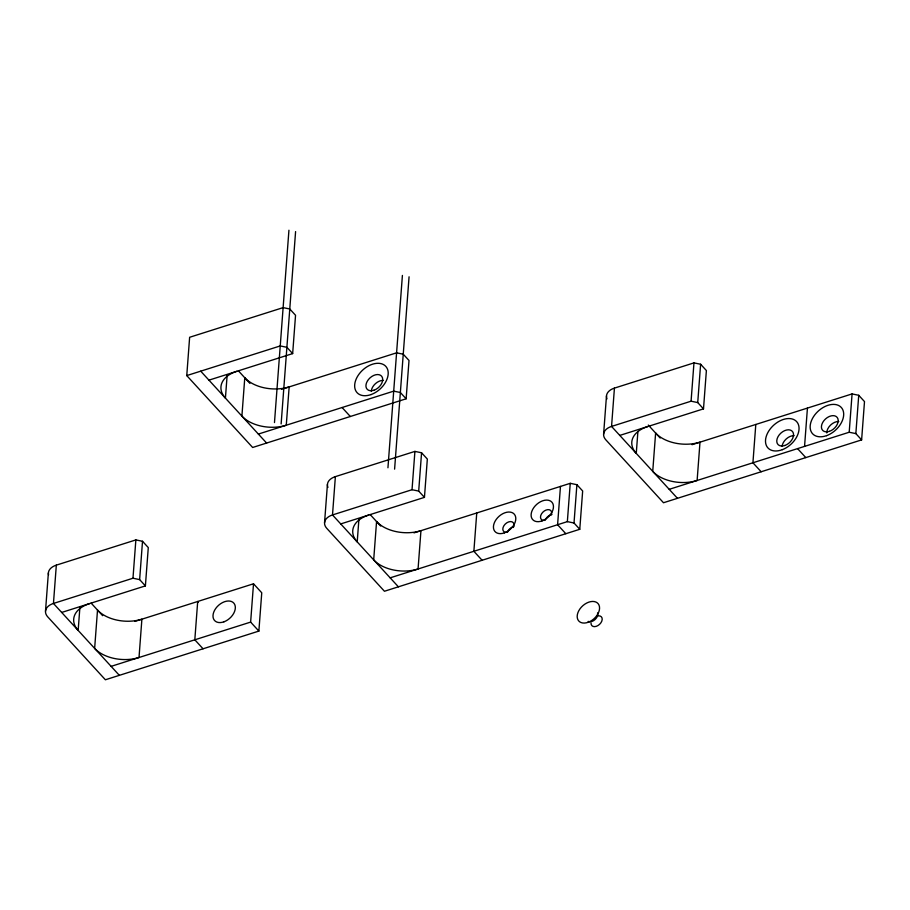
<?xml version="1.0" encoding="UTF-8"?>
<svg xmlns="http://www.w3.org/2000/svg" width="910" height="910" viewBox="0 0 910 910"><rect width="100%" height="100%" fill="white"/><g stroke="black" fill="none" stroke-linecap="round" stroke-linejoin="round"><path stroke-width="1.36" d="M45.5 611.224L48.378 572.913M61.687 612.441L145.395 585.892L148.285 547.57L142.517 541.279L135.863 539.914L56.329 565.144L53.451 603.455A16.232 9.976 4.3 0 0 47.73 616.866L105.389 679.77L258.872 631.085L261.75 592.774L253.515 583.788L134.919 621.405M79.909 607.152L78.158 630.414A32.464 19.94 4.3 0 1 89.59 603.592M119.346 675.345L53.451 603.455L132.974 578.225L135.863 539.914M145.395 585.892L139.639 579.602L142.517 541.279M281.554 389.321L396.589 352.83L403.244 354.195L409.011 360.485L406.133 398.796L252.65 447.481L186.755 375.591L189.633 337.28L283.124 307.625L289.778 308.99L295.545 315.281L292.656 353.603L208.947 380.152M227.17 374.863L225.418 398.125A32.464 19.94 4.3 0 1 236.85 371.303M258.872 631.085L250.637 622.099L253.515 583.788M274.479 422.57L288.936 230.23M281.133 423.935L295.591 231.595M324.551 522.715L327.429 484.404M340.738 523.921L424.447 497.372L427.336 459.061L421.569 452.771L414.914 451.405L335.38 476.624L332.503 514.946A16.232 9.976 4.3 0 0 326.781 528.357L384.441 591.25L579.772 529.29L582.662 490.979L576.894 484.689L570.24 483.324L413.97 532.885M358.961 518.632L357.209 541.894A32.464 19.94 4.3 0 1 368.641 515.071M387.944 467.774L402.402 275.434M394.599 469.139L409.068 276.799M398.398 586.825L332.503 514.946L412.025 489.716L414.914 451.405M424.447 497.372L418.691 491.082L421.569 452.771M476.749 512.967L473.871 551.289L482.107 560.276M560.469 486.418L557.591 524.729L565.827 533.715M390.162 577.839L567.351 521.635L570.24 483.324M579.772 529.29L574.017 523L576.894 484.689M603.603 434.195L606.481 395.884M619.79 435.412L703.498 408.863L706.387 370.541L700.62 364.25L693.966 362.885L614.432 388.115L611.554 426.426A16.232 9.976 4.3 0 0 605.832 439.837L663.492 502.741L861.622 439.894L864.5 401.583L858.733 395.293L852.078 393.916L692.021 444.694M637.91 431.488L636.261 453.385A32.464 19.94 4.3 0 1 647.692 426.562M677.449 498.316L611.554 426.426L691.077 401.196L693.966 362.885M703.498 408.863L697.731 402.573L700.62 364.25M755.801 424.458L752.923 462.769L761.158 471.755M804.554 446.4L807.432 408.078M669.214 489.33L849.201 432.239L852.078 393.916M861.622 439.894L855.855 433.604L858.733 395.293M186.755 375.591L280.235 345.936L286.9 347.313L292.656 353.603M258.372 434.07L393.712 391.141L400.366 392.506L406.133 398.796M111.111 666.359L250.637 622.099M849.201 432.239L855.855 433.604M691.077 401.196L697.731 402.573M412.025 489.716L418.691 491.082M567.351 521.635L574.017 523M132.974 578.225L139.639 579.602M797.569 448.607L805.805 457.593M648.295 425.05L660.194 438.04M342.08 407.509L350.316 416.496M238.443 370.87L249.92 383.406M370.165 514.571L380.687 526.048M200.712 371.166L266.607 443.056M198.346 602.192L197.698 601.487L194.82 639.798L203.055 648.784M91.114 603.08L102.659 615.683M597.529 612.942A6.495 4.288 -42.5 0 1 595.038 619.573A6.495 4.288 -42.5 0 1 588.224 621.405M596.994 616.127A6.495 4.288 -42.5 0 1 602.192 619.471A6.495 4.288 -42.5 0 1 596.232 626.342A6.495 4.288 -42.5 0 1 591.034 623.009M48.56 574.938A16.232 9.976 4.3 0 1 56.329 565.144M606.993 398.876A16.232 9.976 4.3 0 1 614.432 388.115M782.134 446.4A9.737 6.427 -42.5 0 1 794.123 435.651M826.769 432.921A9.737 6.427 -42.5 0 1 838.77 421.489M371.291 391.152A9.737 6.427 -42.5 0 1 383.281 380.391M327.941 487.396A16.232 9.976 4.3 0 1 335.38 476.624M507.223 532.282A6.495 4.288 -42.5 0 1 503.071 527.481A6.495 4.288 -42.5 0 1 510.59 521.566A6.495 4.288 -42.5 0 1 513.32 527.481M507.587 532.122A6.495 4.288 -42.5 0 1 513.729 526.572M544.51 520.384A6.495 4.288 -42.5 0 1 540.745 515.538A6.495 4.288 -42.5 0 1 547.888 509.623A6.495 4.288 -42.5 0 1 551.323 514.764M545.261 520.167A6.495 4.288 -42.5 0 1 551.915 514.525M97.518 610.075L94.64 648.386A32.464 19.94 4.3 0 0 139.014 657.509L141.892 619.187A32.464 19.94 4.3 0 1 97.518 610.075M244.779 377.786L241.901 416.098A32.464 19.94 4.3 0 0 286.275 425.22L289.152 386.898A32.464 19.94 4.3 0 1 244.779 377.786M376.569 521.555L373.691 559.877A32.464 19.94 4.3 0 0 418.065 568.989L420.943 530.678A32.464 19.94 4.3 0 1 376.569 521.555M655.621 433.046L652.732 471.357A32.464 19.94 4.3 0 0 697.117 480.48L699.995 442.158A32.464 19.94 4.3 0 1 655.621 433.046M588.144 622.292A12.99 8.577 -42.5 0 0 598.188 603.751A12.99 8.577 -42.5 0 0 578.805 610.712A12.99 8.577 -42.5 0 0 588.144 622.292M223.928 621.826A12.99 8.577 -42.5 0 0 233.972 603.296A12.99 8.577 -42.5 0 0 214.601 610.257A12.99 8.577 -42.5 0 0 223.928 621.826M784.784 445.502A9.737 6.427 -42.5 0 0 792.599 431.647A9.737 6.427 -42.5 0 0 778.084 436.572A9.737 6.427 -42.5 0 0 784.784 445.502M826.564 435.651A19.474 12.865 -42.5 0 0 841.625 407.851A19.474 12.865 -42.5 0 0 812.562 418.304A19.474 12.865 -42.5 0 0 826.564 435.651M829.431 431.34A9.737 6.427 -42.5 0 0 837.245 417.485A9.737 6.427 -42.5 0 0 822.731 422.411A9.737 6.427 -42.5 0 0 829.431 431.34M782.372 449.654A19.474 12.865 -42.5 0 0 796.75 421.739A19.474 12.865 -42.5 0 0 767.687 432.898A19.474 12.865 -42.5 0 0 782.372 449.654M371.075 394.565A19.474 12.865 -42.5 0 0 386.136 366.753A19.474 12.865 -42.5 0 0 357.073 377.206A19.474 12.865 -42.5 0 0 371.075 394.565M373.942 390.242A9.737 6.427 -42.5 0 0 381.756 376.387A9.737 6.427 -42.5 0 0 367.242 381.313A9.737 6.427 -42.5 0 0 373.942 390.242M504.379 532.873A12.99 8.577 -42.5 0 0 514.423 514.332A12.99 8.577 -42.5 0 0 495.04 521.305A12.99 8.577 -42.5 0 0 504.379 532.873M542.053 520.918A12.99 8.577 -42.5 0 0 552.086 502.388A12.99 8.577 -42.5 0 0 532.714 509.35A12.99 8.577 -42.5 0 0 542.053 520.918"/></g></svg>
